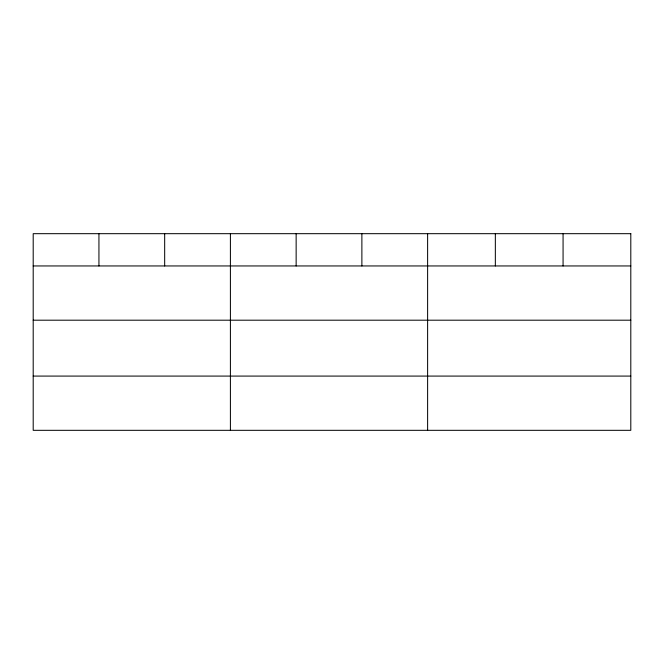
<?xml version="1.0" encoding="UTF-8"?>
<svg xmlns="http://www.w3.org/2000/svg" width="664" height="664" viewBox="0 0 664 664"><rect width="100%" height="100%" fill="white"/><g stroke="black" fill="none" stroke-linecap="round" stroke-linejoin="round"><path stroke-width="1" d="M33.2 265.949L630.8 265.949M33.2 320.197L630.8 320.197M33.2 376.081L630.8 376.081M563.072 233.678L563.072 265.949M495.344 233.678L495.344 265.949M427.616 233.678L427.616 430.322M361.88 233.678L361.88 265.949M296.144 233.678L296.144 265.949M230.408 233.678L230.408 430.322M164.672 233.678L164.672 265.949M98.936 233.678L98.936 265.949M630.8 233.678L33.2 233.678L33.2 430.322L630.8 430.322L630.8 233.678"/></g></svg>
